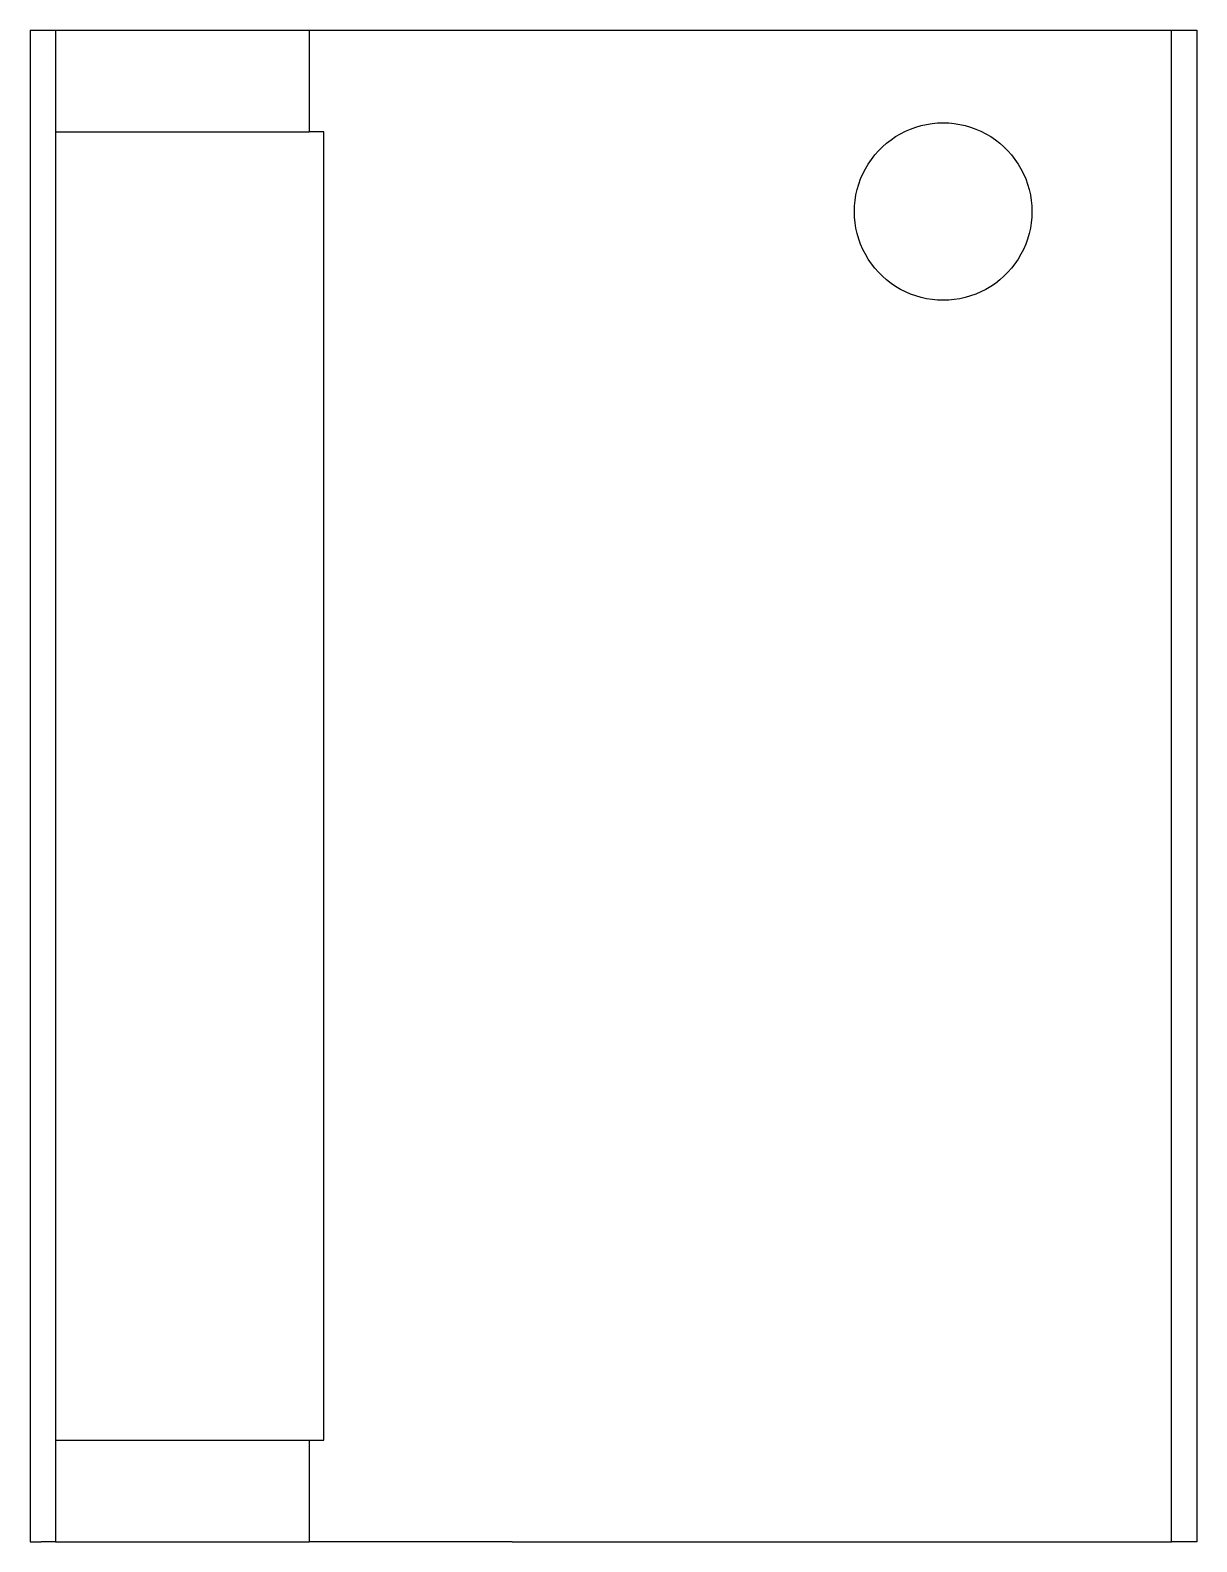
# Model space of a CAD drawing. Header units: metres. Extents: x -46 to 0, y 0 to 59.6.
import ezdxf

# ---------------------------------------------------------------- set-up
doc = ezdxf.new("R2010")
doc.units = ezdxf.units.M

msp = doc.modelspace()

# ---------------------------------------------------------------- linework, layer by layer
for points in [[(-46, 59.6), (-46, 58.408), (-46, 57.216), (-46, 56.024), (-46, 54.832), (-46, 53.64), (-46, 52.448), (-46, 51.256), (-46, 50.064), (-46, 48.872), (-46, 47.68), (-46, 46.488), (-46, 45.296), (-46, 44.104), (-46, 42.912), (-46, 41.72), (-46, 40.528), (-46, 39.336), (-46, 38.144), (-46, 36.952), (-46, 35.76), (-46, 34.568), (-46, 33.376), (-46, 32.184), (-46, 30.992), (-46, 29.8), (-46, 28.608), (-46, 27.416), (-46, 26.224), (-46, 25.032), (-46, 23.84), (-46, 22.648), (-46, 21.456), (-46, 20.264), (-46, 19.072), (-46, 17.88), (-46, 16.688), (-46, 15.496), (-46, 14.304), (-46, 13.112), (-46, 11.92), (-46, 10.728), (-46, 9.536), (-46, 8.344), (-46, 7.152), (-46, 5.96), (-46, 4.768), (-46, 3.576), (-46, 2.384), (-46, 1.192), (-46, 0)], [(-46, 59.6), (-45.999, 59.6), (-45.999, 59.6), (-45.998, 59.6), (-45.997, 59.6), (-45.995, 59.6), (-45.993, 59.6), (-45.991, 59.6), (-45.988, 59.6), (-45.985, 59.6), (-45.982, 59.6), (-45.979, 59.6), (-45.975, 59.6), (-45.97, 59.6), (-45.966, 59.6), (-45.961, 59.6), (-45.955, 59.6), (-45.95, 59.6), (-45.944, 59.6), (-45.937, 59.6), (-45.93, 59.6), (-45.923, 59.6), (-45.916, 59.6), (-45.908, 59.6), (-45.9, 59.6), (-45.892, 59.6), (-45.883, 59.6), (-45.873, 59.6), (-45.864, 59.6), (-45.854, 59.6), (-45.844, 59.6), (-45.834, 59.6), (-45.823, 59.6), (-45.812, 59.6), (-45.8, 59.6), (-45.788, 59.6), (-45.776, 59.6), (-45.764, 59.6), (-45.751, 59.6), (-45.738, 59.6), (-45.724, 59.6), (-45.71, 59.6), (-45.696, 59.6), (-45.682, 59.6), (-45.667, 59.6), (-45.652, 59.6), (-45.636, 59.6), (-45.621, 59.6), (-45.604, 59.6), (-45.588, 59.6), (-45.571, 59.6)], [(-45.571, 59.6), (-45.55, 59.6), (-45.528, 59.6), (-45.506, 59.6), (-45.485, 59.6), (-45.465, 59.6), (-45.444, 59.6), (-45.424, 59.6), (-45.405, 59.6), (-45.386, 59.6), (-45.368, 59.6), (-45.35, 59.6), (-45.332, 59.6), (-45.315, 59.6), (-45.298, 59.6), (-45.282, 59.6), (-45.267, 59.6), (-45.251, 59.6), (-45.236, 59.6), (-45.222, 59.6), (-45.208, 59.6), (-45.194, 59.6), (-45.181, 59.6), (-45.169, 59.6), (-45.156, 59.6), (-45.144, 59.6), (-45.133, 59.6), (-45.123, 59.6), (-45.112, 59.6), (-45.102, 59.6), (-45.093, 59.6), (-45.084, 59.6), (-45.075, 59.6), (-45.067, 59.6), (-45.06, 59.6), (-45.052, 59.6), (-45.046, 59.6), (-45.04, 59.6), (-45.034, 59.6), (-45.028, 59.6), (-45.024, 59.6), (-45.019, 59.6), (-45.015, 59.6), (-45.011, 59.6), (-45.009, 59.6), (-45.006, 59.6), (-45.004, 59.6), (-45.002, 59.6), (-45.002, 59.6), (-45.001, 59.6), (-45, 59.6)], [(-45, 59.6), (-45, 59.52), (-45, 59.44), (-45, 59.36), (-45, 59.28), (-45, 59.2), (-45, 59.12), (-45, 59.04), (-45, 58.96), (-45, 58.88), (-45, 58.8), (-45, 58.72), (-45, 58.64), (-45, 58.56), (-45, 58.48), (-45, 58.4), (-45, 58.32), (-45, 58.24), (-45, 58.16), (-45, 58.08), (-45, 58), (-45, 57.92), (-45, 57.84), (-45, 57.76), (-45, 57.68), (-45, 57.6), (-45, 57.52), (-45, 57.44), (-45, 57.36), (-45, 57.28), (-45, 57.2), (-45, 57.12), (-45, 57.04), (-45, 56.96), (-45, 56.88), (-45, 56.8), (-45, 56.72), (-45, 56.64), (-45, 56.56), (-45, 56.48), (-45, 56.4), (-45, 56.32), (-45, 56.24), (-45, 56.16), (-45, 56.08), (-45, 56), (-45, 55.92), (-45, 55.84), (-45, 55.76), (-45, 55.68), (-45, 55.6)], [(-45, 59.6), (-44.965, 59.6), (-44.93, 59.6), (-44.895, 59.6), (-44.83, 59.6), (-44.727, 59.6), (-44.623, 59.6), (-44.52, 59.6), (-44.362, 59.6), (-44.195, 59.6), (-44.028, 59.6), (-43.846, 59.6), (-43.624, 59.6), (-43.402, 59.6), (-43.181, 59.6), (-42.928, 59.6), (-42.662, 59.6), (-42.397, 59.6), (-42.127, 59.6), (-41.831, 59.6), (-41.535, 59.6), (-41.239, 59.6), (-40.935, 59.6), (-40.623, 59.6), (-40.312, 59.6), (-40, 59.6), (-39.688, 59.6), (-39.377, 59.6), (-39.065, 59.6), (-38.761, 59.6), (-38.465, 59.6), (-38.169, 59.6), (-37.873, 59.6), (-37.603, 59.6), (-37.338, 59.6), (-37.072, 59.6), (-36.819, 59.6), (-36.598, 59.6), (-36.376, 59.6), (-36.154, 59.6), (-35.972, 59.6), (-35.805, 59.6), (-35.638, 59.6), (-35.48, 59.6), (-35.377, 59.6), (-35.273, 59.6), (-35.17, 59.6), (-35.105, 59.6), (-35.07, 59.6), (-35.035, 59.6), (-35, 59.6)], [(-35, 59.6), (-35, 59.52), (-35, 59.44), (-35, 59.36), (-35, 59.28), (-35, 59.2), (-35, 59.12), (-35, 59.04), (-35, 58.96), (-35, 58.88), (-35, 58.8), (-35, 58.72), (-35, 58.64), (-35, 58.56), (-35, 58.48), (-35, 58.4), (-35, 58.32), (-35, 58.24), (-35, 58.16), (-35, 58.08), (-35, 58), (-35, 57.92), (-35, 57.84), (-35, 57.76), (-35, 57.68), (-35, 57.6), (-35, 57.52), (-35, 57.44), (-35, 57.36), (-35, 57.28), (-35, 57.2), (-35, 57.12), (-35, 57.04), (-35, 56.96), (-35, 56.88), (-35, 56.8), (-35, 56.72), (-35, 56.64), (-35, 56.56), (-35, 56.48), (-35, 56.4), (-35, 56.32), (-35, 56.24), (-35, 56.16), (-35, 56.08), (-35, 56), (-35, 55.92), (-35, 55.84), (-35, 55.76), (-35, 55.68), (-35, 55.6)], [(-35, 59.6), (-34.986, 59.6), (-34.972, 59.6), (-34.958, 59.6), (-34.932, 59.6), (-34.89, 59.6), (-34.848, 59.6), (-34.805, 59.6), (-34.74, 59.6), (-34.67, 59.6), (-34.601, 59.6), (-34.524, 59.6), (-34.427, 59.6), (-34.331, 59.6), (-34.235, 59.6), (-34.121, 59.6), (-33.999, 59.6), (-33.878, 59.6), (-33.753, 59.6), (-33.608, 59.6), (-33.462, 59.6), (-33.317, 59.6), (-33.159, 59.6), (-32.992, 59.6), (-32.824, 59.6), (-32.657, 59.6), (-32.47, 59.6), (-32.282, 59.6), (-32.095, 59.6), (-31.9, 59.6), (-31.695, 59.6), (-31.49, 59.6), (-31.286, 59.6), (-31.068, 59.6), (-30.848, 59.6), (-30.628, 59.6), (-30.405, 59.6), (-30.173, 59.6), (-29.941, 59.6), (-29.709, 59.6), (-29.47, 59.6), (-29.228, 59.6), (-28.987, 59.6), (-28.745, 59.6), (-28.497, 59.6), (-28.249, 59.6), (-28.002, 59.6), (-27.752, 59.6), (-27.502, 59.6), (-27.251, 59.6), (-27, 59.6)], [(-27, 59.6), (-26.48, 59.6), (-25.96, 59.6), (-25.44, 59.6), (-24.92, 59.6), (-24.4, 59.6), (-23.88, 59.6), (-23.36, 59.6), (-22.84, 59.6), (-22.32, 59.6), (-21.8, 59.6), (-21.28, 59.6), (-20.76, 59.6), (-20.24, 59.6), (-19.72, 59.6), (-19.2, 59.6), (-18.68, 59.6), (-18.16, 59.6), (-17.64, 59.6), (-17.12, 59.6), (-16.6, 59.6), (-16.08, 59.6), (-15.56, 59.6), (-15.04, 59.6), (-14.52, 59.6), (-14, 59.6), (-13.48, 59.6), (-12.96, 59.6), (-12.44, 59.6), (-11.92, 59.6), (-11.4, 59.6), (-10.88, 59.6), (-10.36, 59.6), (-9.84, 59.6), (-9.32, 59.6), (-8.8, 59.6), (-8.28, 59.6), (-7.76, 59.6), (-7.24, 59.6), (-6.72, 59.6), (-6.2, 59.6), (-5.68, 59.6), (-5.16, 59.6), (-4.64, 59.6), (-4.12, 59.6), (-3.6, 59.6), (-3.08, 59.6), (-2.56, 59.6), (-2.04, 59.6), (-1.52, 59.6), (-1, 59.6)], [(-1, 0), (-1, 1.192), (-1, 2.384), (-1, 3.576), (-1, 4.768), (-1, 5.96), (-1, 7.152), (-1, 8.344), (-1, 9.536), (-1, 10.728), (-1, 11.92), (-1, 13.112), (-1, 14.304), (-1, 15.496), (-1, 16.688), (-1, 17.88), (-1, 19.072), (-1, 20.264), (-1, 21.456), (-1, 22.648), (-1, 23.84), (-1, 25.032), (-1, 26.224), (-1, 27.416), (-1, 28.608), (-1, 29.8), (-1, 30.992), (-1, 32.184), (-1, 33.376), (-1, 34.568), (-1, 35.76), (-1, 36.952), (-1, 38.144), (-1, 39.336), (-1, 40.528), (-1, 41.72), (-1, 42.912), (-1, 44.104), (-1, 45.296), (-1, 46.488), (-1, 47.68), (-1, 48.872), (-1, 50.064), (-1, 51.256), (-1, 52.448), (-1, 53.64), (-1, 54.832), (-1, 56.024), (-1, 57.216), (-1, 58.408), (-1, 59.6)], [(-1, 59.6), (-0.98, 59.6), (-0.96, 59.6), (-0.94, 59.6), (-0.92, 59.6), (-0.9, 59.6), (-0.88, 59.6), (-0.86, 59.6), (-0.84, 59.6), (-0.82, 59.6), (-0.8, 59.6), (-0.78, 59.6), (-0.76, 59.6), (-0.74, 59.6), (-0.72, 59.6), (-0.7, 59.6), (-0.68, 59.6), (-0.66, 59.6), (-0.64, 59.6), (-0.62, 59.6), (-0.6, 59.6), (-0.58, 59.6), (-0.56, 59.6), (-0.54, 59.6), (-0.52, 59.6), (-0.5, 59.6), (-0.48, 59.6), (-0.46, 59.6), (-0.44, 59.6), (-0.42, 59.6), (-0.4, 59.6), (-0.38, 59.6), (-0.36, 59.6), (-0.34, 59.6), (-0.32, 59.6), (-0.3, 59.6), (-0.28, 59.6), (-0.26, 59.6), (-0.24, 59.6), (-0.22, 59.6), (-0.2, 59.6), (-0.18, 59.6), (-0.16, 59.6), (-0.14, 59.6), (-0.12, 59.6), (-0.1, 59.6), (-0.08, 59.6), (-0.06, 59.6), (-0.04, 59.6), (-0.02, 59.6), (0, 59.6)], [(0, 59.6), (0, 58.408), (0, 57.216), (0, 56.024), (0, 54.832), (0, 53.64), (0, 52.448), (0, 51.256), (0, 50.064), (0, 48.872), (0, 47.68), (0, 46.488), (0, 45.296), (0, 44.104), (0, 42.912), (0, 41.72), (0, 40.528), (0, 39.336), (0, 38.144), (0, 36.952), (0, 35.76), (0, 34.568), (0, 33.376), (0, 32.184), (0, 30.992), (0, 29.8), (0, 28.608), (0, 27.416), (0, 26.224), (0, 25.032), (0, 23.84), (0, 22.648), (0, 21.456), (0, 20.264), (0, 19.072), (0, 17.88), (0, 16.688), (0, 15.496), (0, 14.304), (0, 13.112), (0, 11.92), (0, 10.728), (0, 9.536), (0, 8.344), (0, 7.152), (0, 5.96), (0, 4.768), (0, 3.576), (0, 2.384), (0, 1.192), (0, 0)], [(-45, 55.6), (-45, 54.568), (-45, 53.536), (-45, 52.504), (-45, 51.472), (-45, 50.44), (-45, 49.408), (-45, 48.376), (-45, 47.344), (-45, 46.312), (-45, 45.28), (-45, 44.248), (-45, 43.216), (-45, 42.184), (-45, 41.152), (-45, 40.12), (-45, 39.088), (-45, 38.056), (-45, 37.024), (-45, 35.992), (-45, 34.96), (-45, 33.928), (-45, 32.896), (-45, 31.864), (-45, 30.832), (-45, 29.8), (-45, 28.768), (-45, 27.736), (-45, 26.704), (-45, 25.672), (-45, 24.64), (-45, 23.608), (-45, 22.576), (-45, 21.544), (-45, 20.512), (-45, 19.48), (-45, 18.448), (-45, 17.416), (-45, 16.384), (-45, 15.352), (-45, 14.32), (-45, 13.288), (-45, 12.256), (-45, 11.224), (-45, 10.192), (-45, 9.16), (-45, 8.128), (-45, 7.096), (-45, 6.064), (-45, 5.032), (-45, 4)], [(-45, 55.6), (-44.965, 55.6), (-44.93, 55.6), (-44.895, 55.6), (-44.83, 55.6), (-44.727, 55.6), (-44.623, 55.6), (-44.52, 55.6), (-44.362, 55.6), (-44.195, 55.6), (-44.028, 55.6), (-43.846, 55.6), (-43.624, 55.6), (-43.402, 55.6), (-43.181, 55.6), (-42.928, 55.6), (-42.662, 55.6), (-42.397, 55.6), (-42.127, 55.6), (-41.831, 55.6), (-41.535, 55.6), (-41.239, 55.6), (-40.935, 55.6), (-40.623, 55.6), (-40.312, 55.6), (-40, 55.6), (-39.688, 55.6), (-39.377, 55.6), (-39.065, 55.6), (-38.761, 55.6), (-38.465, 55.6), (-38.169, 55.6), (-37.873, 55.6), (-37.603, 55.6), (-37.338, 55.6), (-37.072, 55.6), (-36.819, 55.6), (-36.598, 55.6), (-36.376, 55.6), (-36.154, 55.6), (-35.972, 55.6), (-35.805, 55.6), (-35.638, 55.6), (-35.48, 55.6), (-35.377, 55.6), (-35.273, 55.6), (-35.17, 55.6), (-35.105, 55.6), (-35.07, 55.6), (-35.035, 55.6), (-35, 55.6)], [(-34.416, 55.6), (-34.438, 55.6), (-34.461, 55.6), (-34.483, 55.6), (-34.505, 55.6), (-34.525, 55.6), (-34.546, 55.6), (-34.567, 55.6), (-34.586, 55.6), (-34.605, 55.6), (-34.624, 55.6), (-34.643, 55.6), (-34.66, 55.6), (-34.678, 55.6), (-34.695, 55.6), (-34.712, 55.6), (-34.728, 55.6), (-34.743, 55.6), (-34.759, 55.6), (-34.773, 55.6), (-34.787, 55.6), (-34.802, 55.6), (-34.815, 55.6), (-34.828, 55.6), (-34.84, 55.6), (-34.853, 55.6), (-34.864, 55.6), (-34.875, 55.6), (-34.885, 55.6), (-34.896, 55.6), (-34.905, 55.6), (-34.914, 55.6), (-34.923, 55.6), (-34.931, 55.6), (-34.939, 55.6), (-34.946, 55.6), (-34.953, 55.6), (-34.959, 55.6), (-34.965, 55.6), (-34.971, 55.6), (-34.976, 55.6), (-34.98, 55.6), (-34.984, 55.6), (-34.988, 55.6), (-34.991, 55.6), (-34.993, 55.6), (-34.996, 55.6), (-34.997, 55.6), (-34.998, 55.6), (-34.999, 55.6), (-35, 55.6)], [(-34.416, 4), (-34.416, 5.032), (-34.416, 6.064), (-34.416, 7.096), (-34.416, 8.128), (-34.416, 9.16), (-34.416, 10.192), (-34.416, 11.224), (-34.416, 12.256), (-34.416, 13.288), (-34.416, 14.32), (-34.416, 15.352), (-34.416, 16.384), (-34.416, 17.416), (-34.416, 18.448), (-34.416, 19.48), (-34.416, 20.512), (-34.416, 21.544), (-34.416, 22.576), (-34.416, 23.608), (-34.416, 24.64), (-34.416, 25.672), (-34.416, 26.704), (-34.416, 27.736), (-34.416, 28.768), (-34.416, 29.8), (-34.416, 30.832), (-34.416, 31.864), (-34.416, 32.896), (-34.416, 33.928), (-34.416, 34.96), (-34.416, 35.992), (-34.416, 37.024), (-34.416, 38.056), (-34.416, 39.088), (-34.416, 40.12), (-34.416, 41.152), (-34.416, 42.184), (-34.416, 43.216), (-34.416, 44.248), (-34.416, 45.28), (-34.416, 46.312), (-34.416, 47.344), (-34.416, 48.376), (-34.416, 49.408), (-34.416, 50.44), (-34.416, 51.472), (-34.416, 52.504), (-34.416, 53.536), (-34.416, 54.568), (-34.416, 55.6)], [(-13.5, 52.45), (-13.493, 52.67), (-13.472, 52.889), (-13.438, 53.106), (-13.39, 53.32), (-13.329, 53.532), (-13.254, 53.738), (-13.167, 53.94), (-13.067, 54.136), (-12.955, 54.325), (-12.832, 54.507), (-12.697, 54.681), (-12.551, 54.846), (-12.396, 55.001), (-12.231, 55.147), (-12.057, 55.282), (-11.875, 55.405), (-11.686, 55.517), (-11.49, 55.617), (-11.288, 55.704), (-11.082, 55.779), (-10.87, 55.84), (-10.656, 55.888), (-10.439, 55.922), (-10.22, 55.943), (-10, 55.95), (-9.78, 55.943), (-9.561, 55.922), (-9.344, 55.888), (-9.13, 55.84), (-8.918, 55.779), (-8.712, 55.704), (-8.51, 55.617), (-8.314, 55.517), (-8.125, 55.405), (-7.943, 55.282), (-7.769, 55.147), (-7.604, 55.001), (-7.449, 54.846), (-7.303, 54.681), (-7.168, 54.507), (-7.045, 54.325), (-6.933, 54.136), (-6.833, 53.94), (-6.746, 53.738), (-6.671, 53.532), (-6.61, 53.32), (-6.562, 53.106), (-6.528, 52.889), (-6.507, 52.67), (-6.5, 52.45)], [(-6.5, 52.45), (-6.507, 52.23), (-6.528, 52.011), (-6.562, 51.794), (-6.61, 51.58), (-6.671, 51.368), (-6.746, 51.162), (-6.833, 50.96), (-6.933, 50.764), (-7.045, 50.575), (-7.168, 50.393), (-7.303, 50.219), (-7.449, 50.054), (-7.604, 49.899), (-7.769, 49.753), (-7.943, 49.618), (-8.125, 49.495), (-8.314, 49.383), (-8.51, 49.283), (-8.712, 49.196), (-8.918, 49.121), (-9.13, 49.06), (-9.344, 49.012), (-9.561, 48.978), (-9.78, 48.957), (-10, 48.95), (-10.22, 48.957), (-10.439, 48.978), (-10.656, 49.012), (-10.87, 49.06), (-11.082, 49.121), (-11.288, 49.196), (-11.49, 49.283), (-11.686, 49.383), (-11.875, 49.495), (-12.057, 49.618), (-12.231, 49.753), (-12.396, 49.899), (-12.551, 50.054), (-12.697, 50.219), (-12.832, 50.393), (-12.955, 50.575), (-13.067, 50.764), (-13.167, 50.96), (-13.254, 51.162), (-13.329, 51.368), (-13.39, 51.58), (-13.438, 51.794), (-13.472, 52.011), (-13.493, 52.23), (-13.5, 52.45)], [(-45, 4), (-45, 3.92), (-45, 3.84), (-45, 3.76), (-45, 3.68), (-45, 3.6), (-45, 3.52), (-45, 3.44), (-45, 3.36), (-45, 3.28), (-45, 3.2), (-45, 3.12), (-45, 3.04), (-45, 2.96), (-45, 2.88), (-45, 2.8), (-45, 2.72), (-45, 2.64), (-45, 2.56), (-45, 2.48), (-45, 2.4), (-45, 2.32), (-45, 2.24), (-45, 2.16), (-45, 2.08), (-45, 2), (-45, 1.92), (-45, 1.84), (-45, 1.76), (-45, 1.68), (-45, 1.6), (-45, 1.52), (-45, 1.44), (-45, 1.36), (-45, 1.28), (-45, 1.2), (-45, 1.12), (-45, 1.04), (-45, 0.96), (-45, 0.88), (-45, 0.8), (-45, 0.72), (-45, 0.64), (-45, 0.56), (-45, 0.48), (-45, 0.4), (-45, 0.32), (-45, 0.24), (-45, 0.16), (-45, 0.08), (-45, 0)], [(-45, 4), (-44.965, 4), (-44.93, 4), (-44.895, 4), (-44.83, 4), (-44.727, 4), (-44.623, 4), (-44.52, 4), (-44.362, 4), (-44.195, 4), (-44.028, 4), (-43.846, 4), (-43.624, 4), (-43.402, 4), (-43.181, 4), (-42.928, 4), (-42.662, 4), (-42.397, 4), (-42.127, 4), (-41.831, 4), (-41.535, 4), (-41.239, 4), (-40.935, 4), (-40.623, 4), (-40.312, 4), (-40, 4), (-39.688, 4), (-39.377, 4), (-39.065, 4), (-38.761, 4), (-38.465, 4), (-38.169, 4), (-37.873, 4), (-37.603, 4), (-37.338, 4), (-37.072, 4), (-36.819, 4), (-36.598, 4), (-36.376, 4), (-36.154, 4), (-35.972, 4), (-35.805, 4), (-35.638, 4), (-35.48, 4), (-35.377, 4), (-35.273, 4), (-35.17, 4), (-35.105, 4), (-35.07, 4), (-35.035, 4), (-35, 4)], [(-35, 4), (-35, 3.92), (-35, 3.84), (-35, 3.76), (-35, 3.68), (-35, 3.6), (-35, 3.52), (-35, 3.44), (-35, 3.36), (-35, 3.28), (-35, 3.2), (-35, 3.12), (-35, 3.04), (-35, 2.96), (-35, 2.88), (-35, 2.8), (-35, 2.72), (-35, 2.64), (-35, 2.56), (-35, 2.48), (-35, 2.4), (-35, 2.32), (-35, 2.24), (-35, 2.16), (-35, 2.08), (-35, 2), (-35, 1.92), (-35, 1.84), (-35, 1.76), (-35, 1.68), (-35, 1.6), (-35, 1.52), (-35, 1.44), (-35, 1.36), (-35, 1.28), (-35, 1.2), (-35, 1.12), (-35, 1.04), (-35, 0.96), (-35, 0.88), (-35, 0.8), (-35, 0.72), (-35, 0.64), (-35, 0.56), (-35, 0.48), (-35, 0.4), (-35, 0.32), (-35, 0.24), (-35, 0.16), (-35, 0.08), (-35, 0)], [(-35, 4), (-34.999, 4), (-34.998, 4), (-34.997, 4), (-34.996, 4), (-34.993, 4), (-34.991, 4), (-34.988, 4), (-34.984, 4), (-34.98, 4), (-34.976, 4), (-34.971, 4), (-34.965, 4), (-34.959, 4), (-34.953, 4), (-34.946, 4), (-34.939, 4), (-34.931, 4), (-34.923, 4), (-34.914, 4), (-34.905, 4), (-34.896, 4), (-34.885, 4), (-34.875, 4), (-34.864, 4), (-34.853, 4), (-34.84, 4), (-34.828, 4), (-34.815, 4), (-34.802, 4), (-34.787, 4), (-34.773, 4), (-34.759, 4), (-34.743, 4), (-34.728, 4), (-34.712, 4), (-34.695, 4), (-34.678, 4), (-34.66, 4), (-34.643, 4), (-34.624, 4), (-34.605, 4), (-34.586, 4), (-34.567, 4), (-34.546, 4), (-34.525, 4), (-34.505, 4), (-34.483, 4), (-34.461, 4), (-34.438, 4), (-34.416, 4)], [(-46, 0), (-45.999, 0), (-45.999, 0), (-45.998, 0), (-45.997, 0), (-45.995, 0), (-45.993, 0), (-45.991, 0), (-45.988, 0), (-45.985, 0), (-45.982, 0), (-45.979, 0), (-45.975, 0), (-45.97, 0), (-45.966, 0), (-45.961, 0), (-45.955, 0), (-45.95, 0), (-45.944, 0), (-45.937, 0), (-45.93, 0), (-45.923, 0), (-45.916, 0), (-45.908, 0), (-45.9, 0), (-45.892, 0), (-45.883, 0), (-45.873, 0), (-45.864, 0), (-45.854, 0), (-45.844, 0), (-45.834, 0), (-45.823, 0), (-45.812, 0), (-45.8, 0), (-45.788, 0), (-45.776, 0), (-45.764, 0), (-45.751, 0), (-45.738, 0), (-45.724, 0), (-45.71, 0), (-45.696, 0), (-45.682, 0), (-45.667, 0), (-45.652, 0), (-45.636, 0), (-45.621, 0), (-45.604, 0), (-45.588, 0), (-45.571, 0)], [(-45, 0), (-45.001, 0), (-45.002, 0), (-45.002, 0), (-45.004, 0), (-45.006, 0), (-45.009, 0), (-45.011, 0), (-45.015, 0), (-45.019, 0), (-45.024, 0), (-45.028, 0), (-45.034, 0), (-45.04, 0), (-45.046, 0), (-45.052, 0), (-45.06, 0), (-45.067, 0), (-45.075, 0), (-45.084, 0), (-45.093, 0), (-45.102, 0), (-45.112, 0), (-45.123, 0), (-45.133, 0), (-45.144, 0), (-45.156, 0), (-45.169, 0), (-45.181, 0), (-45.194, 0), (-45.208, 0), (-45.222, 0), (-45.236, 0), (-45.251, 0), (-45.267, 0), (-45.282, 0), (-45.298, 0), (-45.315, 0), (-45.332, 0), (-45.35, 0), (-45.368, 0), (-45.386, 0), (-45.405, 0), (-45.424, 0), (-45.444, 0), (-45.465, 0), (-45.485, 0), (-45.506, 0), (-45.528, 0), (-45.55, 0), (-45.571, 0)], [(-45, 0), (-44.965, 0), (-44.93, 0), (-44.895, 0), (-44.83, 0), (-44.727, 0), (-44.623, 0), (-44.52, 0), (-44.362, 0), (-44.195, 0), (-44.028, 0), (-43.846, 0), (-43.624, 0), (-43.402, 0), (-43.181, 0), (-42.928, 0), (-42.662, 0), (-42.397, 0), (-42.127, 0), (-41.831, 0), (-41.535, 0), (-41.239, 0), (-40.935, 0), (-40.623, 0), (-40.312, 0), (-40, 0), (-39.688, 0), (-39.377, 0), (-39.065, 0), (-38.761, 0), (-38.465, 0), (-38.169, 0), (-37.873, 0), (-37.603, 0), (-37.338, 0), (-37.072, 0), (-36.819, 0), (-36.598, 0), (-36.376, 0), (-36.154, 0), (-35.972, 0), (-35.805, 0), (-35.638, 0), (-35.48, 0), (-35.377, 0), (-35.273, 0), (-35.17, 0), (-35.105, 0), (-35.07, 0), (-35.035, 0), (-35, 0)], [(-27, 0), (-27.251, 0), (-27.502, 0), (-27.752, 0), (-28.002, 0), (-28.249, 0), (-28.497, 0), (-28.745, 0), (-28.987, 0), (-29.228, 0), (-29.47, 0), (-29.709, 0), (-29.941, 0), (-30.173, 0), (-30.405, 0), (-30.628, 0), (-30.848, 0), (-31.068, 0), (-31.286, 0), (-31.49, 0), (-31.695, 0), (-31.9, 0), (-32.095, 0), (-32.282, 0), (-32.47, 0), (-32.657, 0), (-32.824, 0), (-32.992, 0), (-33.159, 0), (-33.317, 0), (-33.462, 0), (-33.608, 0), (-33.753, 0), (-33.878, 0), (-33.999, 0), (-34.121, 0), (-34.235, 0), (-34.331, 0), (-34.427, 0), (-34.524, 0), (-34.601, 0), (-34.67, 0), (-34.74, 0), (-34.805, 0), (-34.848, 0), (-34.89, 0), (-34.932, 0), (-34.958, 0), (-34.972, 0), (-34.986, 0), (-35, 0)], [(-27, 0), (-26.48, 0), (-25.96, 0), (-25.44, 0), (-24.92, 0), (-24.4, 0), (-23.88, 0), (-23.36, 0), (-22.84, 0), (-22.32, 0), (-21.8, 0), (-21.28, 0), (-20.76, 0), (-20.24, 0), (-19.72, 0), (-19.2, 0), (-18.68, 0), (-18.16, 0), (-17.64, 0), (-17.12, 0), (-16.6, 0), (-16.08, 0), (-15.56, 0), (-15.04, 0), (-14.52, 0), (-14, 0), (-13.48, 0), (-12.96, 0), (-12.44, 0), (-11.92, 0), (-11.4, 0), (-10.88, 0), (-10.36, 0), (-9.84, 0), (-9.32, 0), (-8.8, 0), (-8.28, 0), (-7.76, 0), (-7.24, 0), (-6.72, 0), (-6.2, 0), (-5.68, 0), (-5.16, 0), (-4.64, 0), (-4.12, 0), (-3.6, 0), (-3.08, 0), (-2.56, 0), (-2.04, 0), (-1.52, 0), (-1, 0)], [(0, 0), (-0.02, 0), (-0.04, 0), (-0.06, 0), (-0.08, 0), (-0.1, 0), (-0.12, 0), (-0.14, 0), (-0.16, 0), (-0.18, 0), (-0.2, 0), (-0.22, 0), (-0.24, 0), (-0.26, 0), (-0.28, 0), (-0.3, 0), (-0.32, 0), (-0.34, 0), (-0.36, 0), (-0.38, 0), (-0.4, 0), (-0.42, 0), (-0.44, 0), (-0.46, 0), (-0.48, 0), (-0.5, 0), (-0.52, 0), (-0.54, 0), (-0.56, 0), (-0.58, 0), (-0.6, 0), (-0.62, 0), (-0.64, 0), (-0.66, 0), (-0.68, 0), (-0.7, 0), (-0.72, 0), (-0.74, 0), (-0.76, 0), (-0.78, 0), (-0.8, 0), (-0.82, 0), (-0.84, 0), (-0.86, 0), (-0.88, 0), (-0.9, 0), (-0.92, 0), (-0.94, 0), (-0.96, 0), (-0.98, 0), (-1, 0)]]:
    msp.add_lwpolyline(points)

doc.saveas('drawing.dxf')
